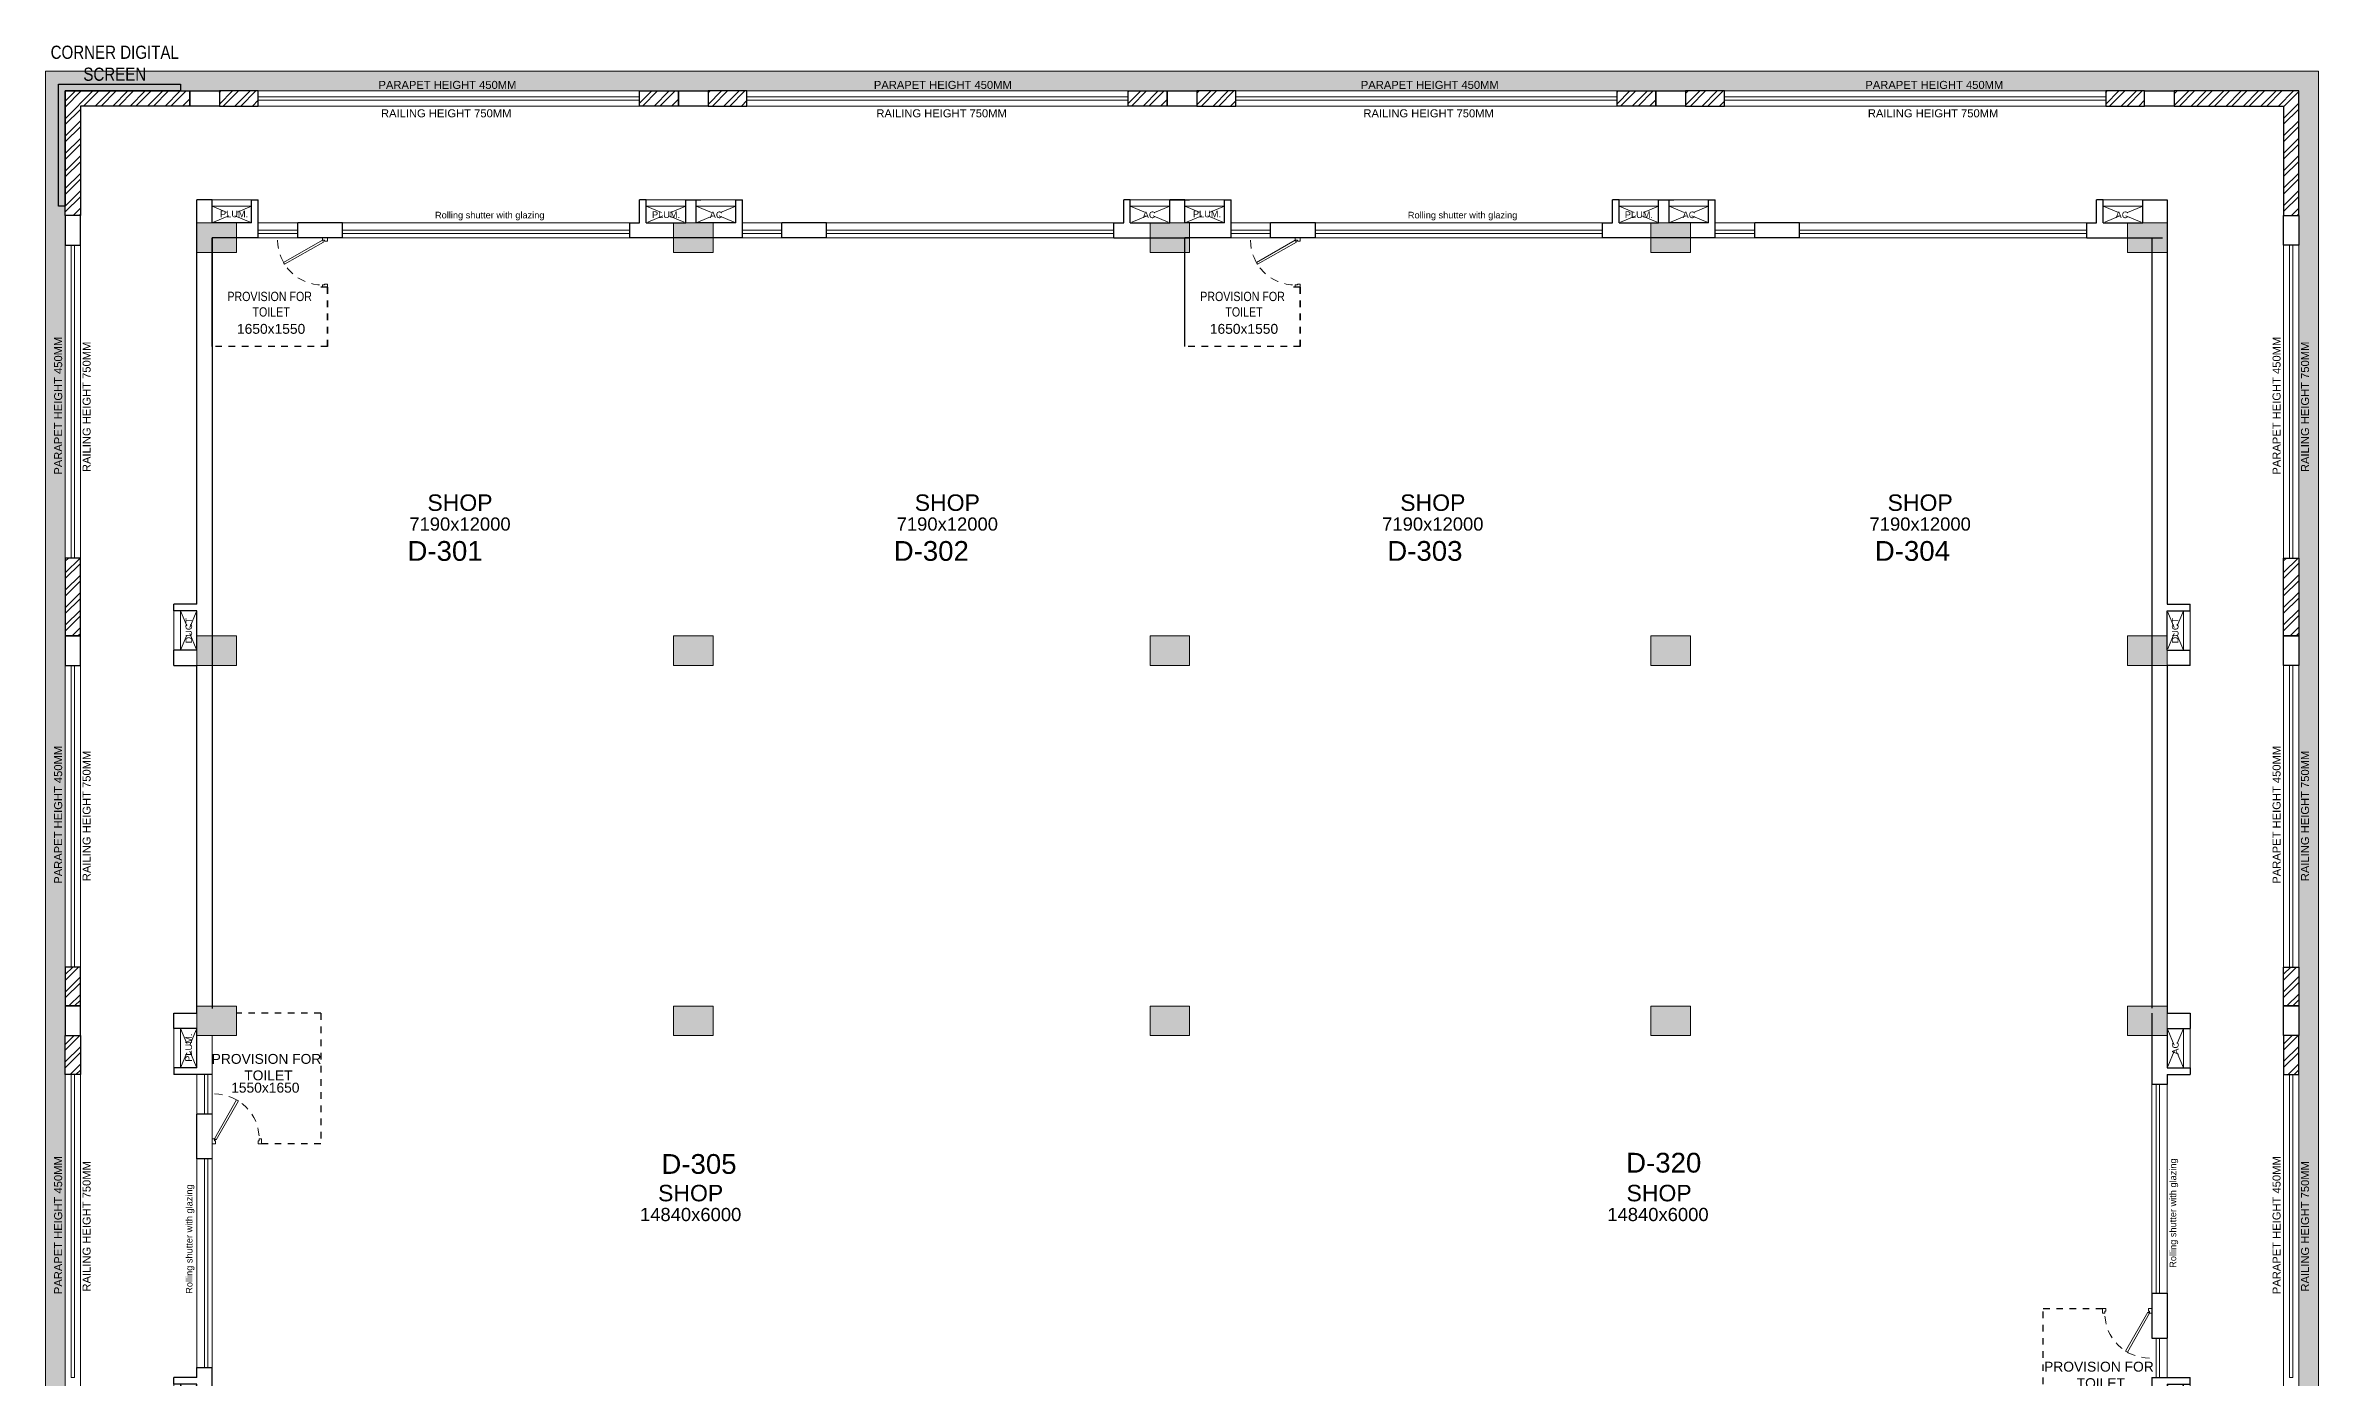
# Model space of a CAD drawing. Header units: metres. Extents: x 9819 to 10514, y 4405 to 4599.
# Drawn here: x 10377.96 to 10412.47, y 4477.4 to 4497.62 of the extents above; entities that cross this region are included whole.
import ezdxf
from ezdxf.enums import TextEntityAlignment as Align

# ---------------------------------------------------------------- set-up
doc = ezdxf.new("R2010")
doc.units = ezdxf.units.M
doc.header["$MEASUREMENT"] = 0
doc.linetypes.add('DASHED2', pattern=[0.375, 0.25, -0.125])
doc.linetypes.add('HIDDEN', pattern=[0.375, 0.25, -0.125])
doc.layers.add('A_COL. NO', color=4, linetype='Continuous')
doc.layers.add('A_SIGNAGE', color=171, linetype='Continuous')
for name, color, linetype, lineweight in [('A_COMMENTS', 3, 'Continuous', 0), ('A_CONC', 1, 'Continuous', 30), ('A_DOOR-WIN', 23, 'Continuous', 9), ('A_DOTTED', 8, 'HIDDEN', 0), ('A_EXCAVATION', 15, 'Continuous', 20), ('A_GLAZE', 140, 'Continuous', 5), ('A_LEDGE', 252, 'Continuous', 15), ('A_SHOP NO.', 113, 'Continuous', 5), ('A_SILL 0.09', 9, 'Continuous', 9), ('A_SILL 0.25', 25, 'Continuous', 15), ('A_TEXT', 7, 'Continuous', 5), ('A_WALL', 7, 'Continuous', 30), ('A_Wall Hatch', 8, 'Continuous', 5), ('COLUMN-FINAL', 210, 'Continuous', 20), ('Doorline', 251, 'DASHED2', 13)]:
    doc.layers.add(name, color=color, linetype=linetype, lineweight=lineweight)
doc.layers.get('A_COL. NO').off()
doc.styles.add('A', font='ARIALN.TTF')
doc.styles.get("Standard").update_dxf_attribs({"font": 'arial.ttf'})
pattern_1 = [(225, (9876.38707, 4328.92705), (0.1325825215, -0.1325825215), []), (225, (9876.29869, 4328.92705), (0.1325825215, -0.1325825215), [])]

# ---------------------------------------------------------------- blocks, each defined once
blk = doc.blocks.new('D 750')
at = {"layer": 'A_DOOR-WIN'}
for points in [[(-0.372, 0.665), (-0.035, 0.075), (-0.063, 0.059), (-0.4, 0.649)], [(-0.75, 0.075), (-0.75, 0), (-0.7, 0), (-0.7, 0.043), (-0.715, 0.043), (-0.715, 0.075)], [(0, 0.075), (0, 0), (-0.05, 0), (-0.05, 0.043), (-0.035, 0.043), (-0.035, 0.075)]]:
    blk.add_lwpolyline(points, close=True, dxfattribs=at)
at = {"layer": 'Doorline', "ltscale": 0.5}
blk.add_arc((-0.035, 0.075), 0.68, 90, 180, dxfattribs=at)
blk = doc.blocks.new('Typical shops 3rd')
at = {"layer": 'A_DOOR-WIN'}
for p, q in [((30.095, -1.08), (30.095, -4.25)), ((30.145, -1.08), (30.145, -4.25)), ((0.465, -5.38), (0.465, -2.21)), ((0.515, -5.38), (0.515, -2.21))]:
    blk.add_line(p, q, dxfattribs=at)
at = {"layer": 'A_DOTTED'}
for p, q in [((0.1, -0.83), (0.35, -0.23)), ((0.1, -0.23), (0.35, -0.83)), ((30.51, -0.23), (30.26, -0.83)), ((30.51, -0.83), (30.26, -0.23)), ((0.1, -6.23), (0.35, -5.63)), ((0.1, -5.63), (0.35, -6.23)), ((30.51, -5.63), (30.26, -6.23)), ((30.51, -6.23), (30.26, -5.63))]:
    blk.add_line(p, q, dxfattribs=at)
at = {"layer": 'A_GLAZE'}
for p, q in [((0.465, -1.53), (0.465, -0.93)), ((0.515, -1.53), (0.515, -0.93)), ((30.095, -4.93), (30.095, -5.53)), ((30.145, -4.93), (30.145, -5.53))]:
    blk.add_line(p, q, dxfattribs=at)
at = {"layer": 'A_LEDGE'}
for p, q in [((0, -0.83), (0, -0.23)), ((0.1, -0.83), (0.1, -0.23)), ((30.51, -0.83), (30.51, -0.23)), ((30.61, -0.83), (30.61, -0.23)), ((0, -5.63), (0, -6.23)), ((0.1, -5.63), (0.1, -6.23)), ((30.51, -5.63), (30.51, -6.23)), ((30.61, -5.63), (30.61, -6.23))]:
    blk.add_line(p, q, dxfattribs=at)
at = {"layer": 'A_SILL 0.09'}
for p, q in [((0.58, -0.34), (0.58, -5.38)), ((0.35, -1.53), (0.35, -0.93)), ((30.03, -4.25), (30.03, -1.08)), ((30.26, -1.08), (30.26, -4.25)), ((0.35, -5.38), (0.35, -2.21)), ((30.26, -4.93), (30.26, -5.53))]:
    blk.add_line(p, q, dxfattribs=at)
at = {"layer": 'A_WALL'}
for p, q in [((0, -0.23), (0, 0)), ((30.03, 0), (30.03, -1.08)), ((30.61, 0), (30.61, -0.23)), ((0.35, -0.23), (0, -0.23)), ((0.35, -0.83), (0.35, -0.23)), ((30.26, -0.23), (30.61, -0.23)), ((30.26, -0.23), (30.26, -0.83)), ((0.35, -0.83), (0, -0.83)), ((0, -0.83), (0, -0.93)), ((0.58, -0.93), (0, -0.93)), ((30.26, -0.83), (30.61, -0.83)), ((30.26, -0.93), (30.61, -0.93)), ((30.26, -0.93), (30.26, -1.08)), ((30.61, -0.83), (30.61, -0.93)), ((30.26, -1.08), (30.03, -1.08)), ((0.35, -2.21), (0.35, -1.53)), ((0.58, -1.53), (0.35, -1.53)), ((0.58, -2.21), (0.35, -2.21)), ((30.03, -4.25), (30.03, -4.93)), ((30.03, -4.25), (30.26, -4.25)), ((30.26, -4.25), (30.26, -4.93)), ((30.03, -4.93), (30.26, -4.93)), ((0.35, -5.38), (0.58, -5.38)), ((0.35, -5.53), (0.35, -5.38)), ((0.58, -6.46), (0.58, -5.38)), ((0.35, -5.53), (0, -5.53)), ((0, -5.63), (0, -5.53)), ((0.35, -5.63), (0, -5.63)), ((0.35, -6.23), (0.35, -5.63)), ((30.03, -5.53), (30.61, -5.53)), ((30.03, -5.53), (30.03, -6.13)), ((30.26, -5.63), (30.26, -6.23)), ((30.26, -5.63), (30.61, -5.63)), ((30.61, -5.63), (30.61, -5.53)), ((0.35, -6.23), (0, -6.23)), ((30.26, -6.23), (30.61, -6.23))]:
    blk.add_line(p, q, dxfattribs=at)
at = {"layer": 'A_WALL', "color": 252, "linetype": 'DASHED2', "ltscale": 0.3, "true_color": 0x939598}
for p, q in [((2.23, 0), (0.95, 0)), ((28.38, -6.23), (30.03, -6.23))]:
    blk.add_line(p, q, dxfattribs=at)
for points in [[(2.23, 0), (2.23, -1.98), (1.33, -1.98)], [(28.38, -6.23), (28.38, -4.48), (29.28, -4.48)]]:
    blk.add_lwpolyline(points, dxfattribs=at)
at = {"layer": 'A_DOOR-WIN', "xscale": -1}
blk.add_blockref('D 750', (0.58, -1.98), dxfattribs=at)
at = {"layer": 'A_DOOR-WIN', "xscale": -1, "rotation": 180}
blk.add_blockref('D 750', (30.03, -4.48), dxfattribs=at)
at = {"layer": 'A_TEXT'}
for s, p in [('PLUM.', (0.274, -0.523)), ('AC', (30.436, -0.531)), ('Rolling shutter with glazing', (30.399, -3.034)), ('Rolling shutter with glazing', (0.282, -3.428)), ('AC', (0.274, -5.923)), ('PLUM.', (30.434, -5.936))]:
    blk.add_text(s, height=0.1, rotation=90, dxfattribs=at).set_placement(p, align=Align.CENTER)
for s, height, p in [('1550x1650', 0.15, (1.388, -1.205)), ('SHOP', 0.25, (7.845, -2.855)), ('SHOP', 0.25, (22.548, -2.855)), ('14840x6000', 0.2, (7.845, -3.155)), ('14840x6000', 0.2, (22.531, -3.155)), ('1550x1650', 0.15, (29.207, -5.877))]:
    blk.add_text(s, height=height, dxfattribs=at).set_placement(p, align=Align.CENTER)
at = {"layer": 'A_TEXT', "char_height": 0.15, "width": 1.97366, "attachment_point": 1}
for insert in [(0.419, -0.618), (28.239, -5.29)]:
    blk.add_mtext('\\pxqc;PROVISION FOR\\P TOILET ', dxfattribs=dict(at, insert=insert))
blk = doc.blocks.new('A$C53d28cad')
at = {"lineweight": 30, "true_color": 0x636466}
h = blk.add_hatch(dxfattribs=at)
h.set_pattern_fill('ANSI32', color=251, scale=0.5, angle=180)
h.set_pattern_definition(pattern_1)
h.paths.add_polyline_path([(-32.02, 0), (-32.02, -0.23), (-33.68, -0.23), (-33.68, -1.89), (-33.91, -1.89), (-33.91, 0)])
h = blk.add_hatch(dxfattribs=at)
h.set_pattern_fill('ANSI32', color=251, scale=0.5, angle=180)
h.set_pattern_definition(pattern_1)
h.paths.add_polyline_path([(-30.98, 0), (-31.57, 0), (-31.57, -0.23), (-30.98, -0.23)])
h = blk.add_hatch(dxfattribs=at)
h.set_pattern_fill('ANSI32', color=251, scale=0.5, angle=180)
h.set_pattern_definition(pattern_1)
h.paths.add_polyline_path([(-25.19, 0), (-24.6, 0), (-24.6, -0.23), (-25.19, -0.23)])
h = blk.add_hatch(dxfattribs=at)
h.set_pattern_fill('ANSI32', color=251, scale=0.5, angle=180)
h.set_pattern_definition(pattern_1)
h.paths.add_polyline_path([(-23.56, 0), (-24.15, 0), (-24.15, -0.23), (-23.56, -0.23)])
h = blk.add_hatch(dxfattribs=at)
h.set_pattern_fill('ANSI32', color=251, scale=0.5, angle=180)
h.set_pattern_definition(pattern_1)
h.paths.add_polyline_path([(-10.35, 0), (-9.76, 0), (-9.76, -0.23), (-10.35, -0.23)])
h = blk.add_hatch(dxfattribs=at)
h.set_pattern_fill('ANSI32', color=251, scale=0.5, angle=180)
h.set_pattern_definition(pattern_1)
h.paths.add_polyline_path([(-8.72, 0), (-9.31, 0), (-9.31, -0.23), (-8.72, -0.23)])
h = blk.add_hatch(dxfattribs=at)
h.set_pattern_fill('ANSI32', color=251, scale=0.5, angle=180)
h.set_pattern_definition(pattern_1)
h.paths.add_polyline_path([(-2.34, 0), (-2.93, 0), (-2.93, -0.23), (-2.34, -0.23)])
h = blk.add_hatch(dxfattribs=at)
h.set_pattern_fill('ANSI32', color=251, scale=0.5, angle=180)
h.set_pattern_definition(pattern_1)
h.paths.add_polyline_path([(-1.89, 0), (-1.89, -0.23), (-0.23, -0.23), (-0.23, -1.89), (0, -1.89), (0, 0)])
h = blk.add_hatch(dxfattribs=at)
h.set_pattern_fill('ANSI32', color=251, scale=0.5, angle=180)
h.set_pattern_definition([(225, (-10257.98526, -4400.2226), (0.1325825215, -0.1325825215), []), (225, (-10258.07365, -4400.2226), (0.1325825215, -0.1325825215), [])])
h.paths.add_polyline_path([(-33.68, -69.15), (-33.91, -69.15), (-33.91, -69.74), (-33.68, -69.74), (-33.68, -69.15)])
h.paths.add_polyline_path([(-33.185, -70.175), (-33.185, -69.753), (-33.508, -69.753), (-33.508, -70.175)], flags=9)
h.paths.add_polyline_path([(-33.185, -67.128), (-33.185, -66.59), (-33.508, -66.59), (-33.508, -67.128)], flags=9)
h.paths.add_polyline_path([(-33.185, -70.175), (-33.185, -69.753), (-33.508, -69.753), (-33.508, -70.175)], flags=9)
h.paths.add_polyline_path([(-6.586, -0.468), (-4.544, -0.468), (-4.544, -0.218), (-6.586, -0.218)], flags=9)
h.paths.add_polyline_path([(-14.245, -0.468), (-12.203, -0.468), (-12.203, -0.218), (-14.245, -0.218)], flags=9)
h.paths.add_polyline_path([(-21.638, -0.468), (-19.597, -0.468), (-19.597, -0.218), (-21.638, -0.218)], flags=9)
h.paths.add_polyline_path([(-29.159, -0.468), (-27.118, -0.468), (-27.118, -0.218), (-29.159, -0.218)], flags=9)
h.paths.add_polyline_path([(-33.456, -5.829), (-33.456, -3.788), (-33.706, -3.788), (-33.706, -5.829)], flags=9)
h.paths.add_polyline_path([(-33.456, -12.039), (-33.456, -9.998), (-33.706, -9.998), (-33.706, -12.039)], flags=9)
h.paths.add_polyline_path([(-33.456, -18.269), (-33.456, -16.228), (-33.706, -16.228), (-33.706, -18.269)], flags=9)
h.paths.add_polyline_path([(-33.456, -24.499), (-33.456, -22.458), (-33.706, -22.458), (-33.706, -24.499)], flags=9)
h.paths.add_polyline_path([(-33.456, -30.729), (-33.456, -28.688), (-33.706, -28.688), (-33.706, -30.729)], flags=9)
h.paths.add_polyline_path([(-33.456, -36.739), (-33.456, -34.698), (-33.706, -34.698), (-33.706, -36.739)], flags=9)
h.paths.add_polyline_path([(-33.456, -42.969), (-33.456, -40.928), (-33.706, -40.928), (-33.706, -42.969)], flags=9)
h.paths.add_polyline_path([(-33.456, -67.889), (-33.456, -65.848), (-33.706, -65.848), (-33.706, -67.889)], flags=9)
h.paths.add_polyline_path([(-33.456, -61.659), (-33.456, -59.618), (-33.706, -59.618), (-33.706, -61.659)], flags=9)
h.paths.add_polyline_path([(-33.456, -55.429), (-33.456, -53.388), (-33.706, -53.388), (-33.706, -55.429)], flags=9)
h.paths.add_polyline_path([(-33.456, -49.199), (-33.456, -47.158), (-33.706, -47.158), (-33.706, -49.199)], flags=9)
h.paths.add_polyline_path([(-0.208, -5.867), (-0.208, -3.712), (-0.458, -3.712), (-0.458, -5.867)], flags=9)
h.paths.add_polyline_path([(-0.208, -12.077), (-0.208, -9.922), (-0.458, -9.922), (-0.458, -12.077)], flags=9)
h.paths.add_polyline_path([(-0.208, -18.307), (-0.208, -16.152), (-0.458, -16.152), (-0.458, -18.307)], flags=9)
h.paths.add_polyline_path([(-0.208, -24.537), (-0.208, -22.382), (-0.458, -22.382), (-0.458, -24.537)], flags=9)
h.paths.add_polyline_path([(-0.208, -30.767), (-0.208, -28.612), (-0.458, -28.612), (-0.458, -30.767)], flags=9)
h.paths.add_polyline_path([(-0.208, -36.777), (-0.208, -34.622), (-0.458, -34.622), (-0.458, -36.777)], flags=9)
h.paths.add_polyline_path([(-0.208, -43.007), (-0.208, -40.852), (-0.458, -40.852), (-0.458, -43.007)], flags=9)
h.paths.add_polyline_path([(-0.208, -67.927), (-0.208, -65.772), (-0.458, -65.772), (-0.458, -67.927)], flags=9)
h.paths.add_polyline_path([(-0.208, -61.697), (-0.208, -59.542), (-0.458, -59.542), (-0.458, -61.697)], flags=9)
h.paths.add_polyline_path([(-0.208, -55.467), (-0.208, -53.312), (-0.458, -53.312), (-0.458, -55.467)], flags=9)
h.paths.add_polyline_path([(-0.208, -49.237), (-0.208, -47.082), (-0.458, -47.082), (-0.458, -49.237)], flags=9)
h = blk.add_hatch(dxfattribs=at)
h.set_pattern_fill('ANSI32', color=251, scale=0.5, angle=180)
h.set_pattern_definition(pattern_1)
h.paths.add_polyline_path([(-17.77, 0), (-17.18, 0), (-17.18, -0.23), (-17.77, -0.23)])
h = blk.add_hatch(dxfattribs=at)
h.set_pattern_fill('ANSI32', color=251, scale=0.5, angle=180)
h.set_pattern_definition(pattern_1)
h.paths.add_polyline_path([(-16.14, 0), (-16.73, 0), (-16.73, -0.23), (-16.14, -0.23)])
h = blk.add_hatch(dxfattribs=at)
h.set_pattern_fill('ANSI32', color=251, scale=0.5, angle=180)
h.set_pattern_definition(pattern_1)
h.paths.add_polyline_path([(-33.91, -7.09), (-33.91, -8.27), (-33.68, -8.27), (-33.68, -7.09)])
h = blk.add_hatch(dxfattribs=at)
h.set_pattern_fill('ANSI32', color=251, scale=0.5, angle=180)
h.set_pattern_definition(pattern_1)
h.paths.add_polyline_path([(0, -7.09), (0, -8.27), (-0.23, -8.27), (-0.23, -7.09)])
h = blk.add_hatch(dxfattribs=at)
h.set_pattern_fill('ANSI32', color=251, scale=0.5, angle=180)
h.set_pattern_definition(pattern_1)
h.paths.add_polyline_path([(-33.91, -13.3), (-33.91, -13.89), (-33.68, -13.89), (-33.68, -13.3)])
h = blk.add_hatch(dxfattribs=at)
h.set_pattern_fill('ANSI32', color=251, scale=0.5, angle=180)
h.set_pattern_definition(pattern_1)
h.paths.add_polyline_path([(0, -13.3), (0, -13.89), (-0.23, -13.89), (-0.23, -13.3)])
h = blk.add_hatch(dxfattribs=at)
h.set_pattern_fill('ANSI32', color=251, scale=0.5, angle=180)
h.set_pattern_definition(pattern_1)
h.paths.add_polyline_path([(-33.91, -14.93), (-33.91, -14.34), (-33.68, -14.34), (-33.68, -14.93)])
h = blk.add_hatch(dxfattribs=at)
h.set_pattern_fill('ANSI32', color=251, scale=0.5, angle=180)
h.set_pattern_definition(pattern_1)
h.paths.add_polyline_path([(0, -14.93), (0, -14.34), (-0.23, -14.34), (-0.23, -14.93)])
at = {"layer": 'A_CONC'}
for points in [[(-32.02, -0.23), (-32.02, 0), (-31.57, 0), (-31.57, -0.23)], [(-24.6, -0.23), (-24.6, 0), (-24.15, 0), (-24.15, -0.23)], [(-17.18, -0.23), (-17.18, 0), (-16.73, 0), (-16.73, -0.23)], [(-9.76, -0.23), (-9.76, 0), (-9.31, 0), (-9.31, -0.23)], [(-2.34, -0.23), (-2.34, 0), (-1.89, 0), (-1.89, -0.23)], [(-33.91, -2.34), (-33.68, -2.34), (-33.68, -1.89), (-33.91, -1.89)], [(0, -2.34), (-0.23, -2.34), (-0.23, -1.89), (0, -1.89)], [(-33.91, -8.72), (-33.68, -8.72), (-33.68, -8.27), (-33.91, -8.27)], [(0, -8.72), (-0.23, -8.72), (-0.23, -8.27), (0, -8.27)], [(-33.91, -14.34), (-33.68, -14.34), (-33.68, -13.89), (-33.91, -13.89)], [(0, -14.34), (-0.23, -14.34), (-0.23, -13.89), (0, -13.89)]]:
    blk.add_lwpolyline(points, close=True, dxfattribs=at)
at = {"layer": 'A_WALL'}
for points in [[(-32.02, 0), (-32.02, -0.23), (-33.68, -0.23), (-33.68, -1.89), (-33.91, -1.89), (-33.91, 0)], [(-30.98, 0), (-31.57, 0), (-31.57, -0.23), (-30.98, -0.23)], [(-25.19, 0), (-24.6, 0), (-24.6, -0.23), (-25.19, -0.23)], [(-23.56, 0), (-24.15, 0), (-24.15, -0.23), (-23.56, -0.23)], [(-10.35, 0), (-9.76, 0), (-9.76, -0.23), (-10.35, -0.23)], [(-8.72, 0), (-9.31, 0), (-9.31, -0.23), (-8.72, -0.23)], [(-2.34, 0), (-2.93, 0), (-2.93, -0.23), (-2.34, -0.23)], [(-1.89, 0), (-1.89, -0.23), (-0.23, -0.23), (-0.23, -1.89), (0, -1.89), (0, 0)], [(-17.77, 0), (-17.18, 0), (-17.18, -0.23), (-17.77, -0.23)], [(-16.14, 0), (-16.73, 0), (-16.73, -0.23), (-16.14, -0.23)], [(-33.91, -7.09), (-33.91, -8.27), (-33.68, -8.27), (-33.68, -7.09)], [(0, -7.09), (0, -8.27), (-0.23, -8.27), (-0.23, -7.09)], [(-33.91, -13.3), (-33.91, -13.89), (-33.68, -13.89), (-33.68, -13.3)], [(0, -13.3), (0, -13.89), (-0.23, -13.89), (-0.23, -13.3)], [(-33.91, -14.93), (-33.91, -14.34), (-33.68, -14.34), (-33.68, -14.93)], [(0, -14.93), (0, -14.34), (-0.23, -14.34), (-0.23, -14.93)]]:
    blk.add_lwpolyline(points, close=True, dxfattribs=at)
blk = doc.blocks.new('A$Ca4911a7c')
at = {"transparency": 33554493}
h = blk.add_hatch(color=256, dxfattribs=at)
h.dxf.hatch_style = 1
h.paths.add_polyline_path([(0, 0), (-34.51, 0), (-34.51, -72.68), (0, -72.68)])
h.paths.add_polyline_path([(-0.3, -0.3), (-34.21, -0.3), (-34.21, -72.38), (-0.3, -72.38)], flags=16)
blk.add_lwpolyline([(0, 0), (-34.51, 0), (-34.51, -72.68), (0, -72.68)], close=True)
at = {"layer": 'A_GLAZE'}
for points in [[(-25.49, -0.44), (-25.49, -0.39), (-31.28, -0.39), (-31.28, -0.44)], [(-18.07, -0.44), (-18.07, -0.39), (-23.86, -0.39), (-23.86, -0.44)], [(-10.65, -0.44), (-10.65, -0.39), (-16.44, -0.39), (-16.44, -0.44)], [(-3.23, -0.44), (-3.23, -0.39), (-9.02, -0.39), (-9.02, -0.44)], [(-34.07, -2.64), (-34.12, -2.64), (-34.12, -7.39), (-34.07, -7.39)], [(-0.39, -2.64), (-0.44, -2.64), (-0.44, -7.39), (-0.39, -7.39)], [(-34.07, -9.02), (-34.12, -9.02), (-34.12, -13.6), (-34.07, -13.6)], [(-0.39, -15.23), (-0.44, -15.23), (-0.44, -19.83), (-0.39, -19.83)]]:
    blk.add_lwpolyline(points, close=True, dxfattribs=at)
at = {"layer": 'A_GLAZE', "elevation": 0}
for points in [[(-0.39, -9.02), (-0.44, -9.02), (-0.44, -13.6), (-0.39, -13.6)], [(-34.07, -15.23), (-34.12, -15.23), (-34.12, -19.83), (-34.07, -19.83)]]:
    blk.add_lwpolyline(points, close=True, dxfattribs=at)
at = {"layer": 'A_TEXT', "color": 32, "true_color": 0xcd6928}
blk.add_lwpolyline([(-0.3, -0.3), (-34.21, -0.3), (-34.21, -72.38), (-0.3, -72.38)], close=True, dxfattribs=at)
blk.add_lwpolyline([(-2.64, -72.15), (-0.53, -72.15), (-0.53, -0.53), (-33.98, -0.53), (-33.98, -72.15), (-31.87, -72.15)], dxfattribs=at)
at = {"linetype": 'DASHED2'}
blk.add_blockref('A$C53d28cad', (-0.3, -0.3), dxfattribs=at)
at = {"layer": 'A_TEXT', "color": 32, "true_color": 0xcd6928, "char_height": 0.1215, "attachment_point": 1}
for insert in [(-29.454, -0.147, 0), (-21.933, -0.147, 0), (-14.54, -0.147, 0), (-6.88, -0.147, 0)]:
    blk.add_mtext_dynamic_manual_height_columns('PARAPET HEIGHT 450MM', width=3.42392, gutter_width=0.931, heights=[0], dxfattribs=dict(at, insert=insert))
at = {"layer": 'A_TEXT', "color": 4, "char_height": 0.1215, "attachment_point": 1}
for insert in [(-29.416, -0.578, 0), (-21.895, -0.578, 0), (-14.501, -0.578, 0), (-6.842, -0.578, 0)]:
    blk.add_mtext_dynamic_manual_height_columns('RAILING HEIGHT 750MM', width=3.42392, gutter_width=0.931, heights=[0], dxfattribs=dict(at, insert=insert))
at = {"layer": 'A_TEXT', "color": 32, "true_color": 0xcd6928, "char_height": 0.1215, "attachment_point": 1, "rotation": 90}
for insert in [(-34.378, -6.124, 0), (-0.698, -6.124), (-34.378, -12.334, 0), (-0.698, -12.334), (-34.378, -18.564), (-0.698, -18.564)]:
    blk.add_mtext_dynamic_manual_height_columns('PARAPET HEIGHT 450MM', width=3.42392, gutter_width=0.931, heights=[0], dxfattribs=dict(at, insert=insert))
at = {"layer": 'A_TEXT', "color": 4, "char_height": 0.1215, "attachment_point": 1, "rotation": 90}
for insert in [(-33.946, -6.085, 0), (-0.266, -6.085), (-33.946, -12.295, 0), (-0.266, -12.295), (-33.946, -18.525), (-0.266, -18.525)]:
    blk.add_mtext_dynamic_manual_height_columns('RAILING HEIGHT 750MM', width=3.42392, gutter_width=0.931, heights=[0], dxfattribs=dict(at, insert=insert))
blk = doc.blocks.new('Wing D Columns')
at = {"layer": 'COLUMN-FINAL'}
for color, points in [(1, [(0, 0), (0, -0.45), (0.6, -0.45), (0.6, 0)]), (3, [(14.47, 0), (14.47, -0.45), (15.07, -0.45), (15.07, 0)]), (3, [(22.075, 0), (22.075, -0.45), (22.675, -0.45), (22.675, 0)]), (3, [(7.235, 0), (7.235, -0.45), (7.835, -0.45), (7.835, 0)]), (1, [(29.31, 0), (29.31, -0.45), (29.91, -0.45), (29.91, 0)]), (1, [(0, -6.27), (0, -6.72), (0.6, -6.72), (0.6, -6.27)]), (3, [(7.235, -6.27), (7.235, -6.72), (7.835, -6.72), (7.835, -6.27)]), (3, [(14.47, -6.27), (14.47, -6.72), (15.07, -6.72), (15.07, -6.27)]), (3, [(22.075, -6.27), (22.075, -6.72), (22.675, -6.72), (22.675, -6.27)]), (1, [(29.31, -6.27), (29.31, -6.72), (29.91, -6.72), (29.91, -6.27)]), (1, [(0, -11.89), (0, -12.34), (0.6, -12.34), (0.6, -11.89)]), (3, [(7.235, -11.89), (7.235, -12.34), (7.835, -12.34), (7.835, -11.89)]), (3, [(14.47, -11.89), (14.47, -12.34), (15.07, -12.34), (15.07, -11.89)]), (3, [(22.075, -11.89), (22.075, -12.34), (22.675, -12.34), (22.675, -11.89)]), (1, [(29.31, -11.89), (29.31, -12.34), (29.91, -12.34), (29.91, -11.89)])]:
    blk.add_hatch(color=color, dxfattribs=at).paths.add_polyline_path(points)
at = {"layer": 'COLUMN-FINAL', "color": 1}
for points in [[(0, 0), (0, -0.45), (0.6, -0.45), (0.6, 0)], [(29.31, 0), (29.31, -0.45), (29.91, -0.45), (29.91, 0)], [(0, -6.27), (0, -6.72), (0.6, -6.72), (0.6, -6.27)], [(29.31, -6.27), (29.31, -6.72), (29.91, -6.72), (29.91, -6.27)], [(0, -11.89), (0, -12.34), (0.6, -12.34), (0.6, -11.89)], [(29.31, -11.89), (29.31, -12.34), (29.91, -12.34), (29.91, -11.89)]]:
    blk.add_lwpolyline(points, close=True, dxfattribs=at)
at = {"layer": 'COLUMN-FINAL', "color": 3}
for points in [[(14.47, 0), (14.47, -0.45), (15.07, -0.45), (15.07, 0)], [(22.075, 0), (22.075, -0.45), (22.675, -0.45), (22.675, 0)], [(7.235, 0), (7.235, -0.45), (7.835, -0.45), (7.835, 0)], [(7.235, -6.27), (7.235, -6.72), (7.835, -6.72), (7.835, -6.27)], [(14.47, -6.27), (14.47, -6.72), (15.07, -6.72), (15.07, -6.27)], [(22.075, -6.27), (22.075, -6.72), (22.675, -6.72), (22.675, -6.27)], [(7.235, -11.89), (7.235, -12.34), (7.835, -12.34), (7.835, -11.89)], [(14.47, -11.89), (14.47, -12.34), (15.07, -12.34), (15.07, -11.89)], [(22.075, -11.89), (22.075, -12.34), (22.675, -12.34), (22.675, -11.89)]]:
    blk.add_lwpolyline(points, close=True, dxfattribs=at)
blk = doc.blocks.new('WING-D REVISED COLU.')
at = {"layer": 'A_EXCAVATION'}
blk.add_blockref('Wing D Columns', (5532.543, -8729.918), dxfattribs=at)
blk = doc.blocks.new('A$C7465e08f')
at = {"layer": 'A_DOOR-WIN'}
for p, q in [((2.21, -0.465), (6.57, -0.465)), ((2.21, -0.515), (6.57, -0.515)), ((9.56, -0.465), (13.92, -0.465)), ((9.56, -0.515), (13.92, -0.515))]:
    blk.add_line(p, q, dxfattribs=at)
at = {"layer": 'A_DOTTED'}
for p, q in [((0.83, -0.1), (0.23, -0.35)), ((0.23, -0.1), (0.83, -0.35)), ((7.42, -0.1), (6.82, -0.35)), ((6.82, -0.1), (7.42, -0.35)), ((8.18, -0.1), (7.58, -0.35)), ((7.58, -0.1), (8.18, -0.35)), ((14.77, -0.1), (14.17, -0.35)), ((14.17, -0.1), (14.77, -0.35))]:
    blk.add_line(p, q, dxfattribs=at)
at = {"layer": 'A_GLAZE'}
for p, q in [((1.53, -0.465), (0.93, -0.465)), ((1.53, -0.515), (0.93, -0.515)), ((8.88, -0.465), (8.28, -0.465)), ((8.88, -0.515), (8.28, -0.515))]:
    blk.add_line(p, q, dxfattribs=at)
at = {"layer": 'A_LEDGE'}
for p, q in [((0.83, 0), (0.23, 0)), ((6.82, 0), (7.42, 0)), ((14.17, 0), (14.77, 0)), ((0.83, -0.1), (0.23, -0.1)), ((6.82, -0.1), (7.42, -0.1)), ((8.18, 0), (7.58, 0)), ((8.18, -0.1), (7.58, -0.1)), ((14.17, -0.1), (14.77, -0.1))]:
    blk.add_line(p, q, dxfattribs=at)
at = {"layer": 'A_SILL 0.09'}
for p, q in [((1.53, -0.35), (0.93, -0.35)), ((1.53, -0.58), (0.93, -0.58)), ((2.21, -0.35), (6.57, -0.35)), ((6.57, -0.58), (2.21, -0.58)), ((8.88, -0.35), (8.28, -0.35)), ((8.88, -0.58), (8.28, -0.58)), ((9.56, -0.35), (13.92, -0.35)), ((13.92, -0.58), (9.56, -0.58))]:
    blk.add_line(p, q, dxfattribs=at)
at = {"layer": 'A_WALL'}
for p, q in [((0.23, 0), (0, 0)), ((0.23, -0.35), (0.23, 0)), ((0.83, -0.35), (0.83, 0)), ((0.83, 0), (0.93, 0)), ((0.93, -0.58), (0.93, 0)), ((6.72, -0.35), (6.72, 0)), ((6.82, 0), (6.72, 0)), ((6.82, -0.35), (6.82, 0)), ((7.42, -0.35), (7.42, 0)), ((7.42, 0), (7.65, 0)), ((14.07, -0.35), (14.07, 0)), ((14.17, 0), (14.07, 0)), ((14.17, -0.35), (14.17, 0)), ((14.77, -0.35), (14.77, 0)), ((14.77, 0), (15.07, 0)), ((7.58, -0.35), (7.58, 0)), ((8.18, -0.35), (8.18, 0)), ((8.18, 0), (8.28, 0)), ((8.28, -0.58), (8.28, 0)), ((0.83, -0.35), (0.23, -0.35)), ((0.93, -0.58), (0.23, -0.58)), ((2.21, -0.35), (1.53, -0.35)), ((1.53, -0.58), (1.53, -0.35)), ((2.21, -0.58), (1.53, -0.58)), ((2.21, -0.58), (2.21, -0.35)), ((6.57, -0.35), (6.72, -0.35)), ((6.57, -0.58), (6.57, -0.35)), ((8.28, -0.58), (6.57, -0.58)), ((6.82, -0.35), (7.42, -0.35)), ((8.18, -0.35), (7.58, -0.35)), ((9.56, -0.35), (8.88, -0.35)), ((8.88, -0.58), (8.88, -0.35)), ((9.56, -0.58), (8.88, -0.58)), ((9.56, -0.58), (9.56, -0.35)), ((13.92, -0.35), (14.07, -0.35)), ((13.92, -0.58), (13.92, -0.35)), ((13.92, -0.58), (15.07, -0.58)), ((14.17, -0.35), (14.77, -0.35)), ((1.98, -1.33), (1.88, -1.33))]:
    blk.add_line(p, q, dxfattribs=at)
at = {"layer": 'A_WALL', "color": 252, "linetype": 'DASHED2', "ltscale": 0.3, "true_color": 0x939598}
for p, q in [((0.23, -2.13), (0.23, -0.58)), ((1.98, -2.23), (1.98, -1.33)), ((1.98, -2.23), (0.23, -2.23))]:
    blk.add_line(p, q, dxfattribs=at)
blk.add_lwpolyline([(1.98, -1.33), (1.98, -2.23), (0.23, -2.23), (0.23, -0.58)], dxfattribs=at)
at = {"layer": 'A_DOOR-WIN', "rotation": 90}
blk.add_blockref('D 750', (1.98, -0.58), dxfattribs=at)
at = {"insert": (0.117, -1.398), "char_height": 0.1411, "width": 1.97366, "attachment_point": 1, "style": 'A'}
blk.add_mtext('\\pxqc;PROVISION FOR\\P TOILET ', dxfattribs=at)
at = {"layer": 'A_TEXT'}
for s, height, p in [('PLUM.', 0.1, (0.564, -0.267)), ('Rolling shutter with glazing', 0.1, (4.445, -0.284)), ('PLUM.', 0.1, (7.122, -0.278)), ('AC', 0.1, (7.882, -0.28)), ('AC', 0.1, (14.456, -0.28)), ('1650x1550', 0.15, (1.126, -2.036)), ('SHOP', 0.25, (3.993, -4.724)), ('SHOP', 0.25, (11.392, -4.724)), ('7190x12000', 0.2, (3.993, -5.024)), ('7190x12000', 0.2, (11.392, -5.024))]:
    blk.add_text(s, height=height, dxfattribs=at).set_placement(p, align=Align.CENTER)

msp = doc.modelspace()

# ---------------------------------------------------------------- linework, layer by layer
at = {"layer": 'A_COMMENTS'}
for points in [[(10380.0074, 4488.4428), (10380.2574, 4488.4428), (10380.2574, 4489.0428), (10380.0074, 4489.0428)], [(10410.4174, 4488.4428), (10410.1674, 4488.4428), (10410.1674, 4489.0428), (10410.4174, 4489.0428)]]:
    msp.add_lwpolyline(points, close=True, dxfattribs=at)
at = {"layer": 'A_DOTTED'}
for p, q in [((10380.0074, 4489.0428), (10380.2574, 4488.4428)), ((10380.0074, 4488.4428), (10380.2574, 4489.0428)), ((10410.4174, 4489.0428), (10410.1674, 4488.4428)), ((10410.4174, 4488.4428), (10410.1674, 4489.0428))]:
    msp.add_line(p, q, dxfattribs=at)
at = {"layer": 'A_LEDGE'}
for p, q in [((10379.9074, 4489.0428), (10379.9074, 4488.4428)), ((10380.0074, 4489.0428), (10380.0074, 4488.4428)), ((10410.4174, 4489.0428), (10410.4174, 4488.4428)), ((10410.5174, 4489.0428), (10410.5174, 4488.4428))]:
    msp.add_line(p, q, dxfattribs=at)
at = {"layer": 'A_SIGNAGE', "color": 1}
msp.add_lwpolyline([(10378.2574, 4496.9328), (10378.2574, 4495.1828), (10378.1574, 4495.1828), (10378.1574, 4497.0348), (10380.0074, 4497.0348), (10380.0074, 4496.9328)], close=True, dxfattribs=at)
at = {"layer": 'A_SILL 0.25'}
for points in [[(10380.2574, 4424.8528), (10378.2574, 4424.8528), (10378.2574, 4496.9328), (10412.1674, 4496.9328), (10412.1674, 4424.8528), (10410.1674, 4424.8528), (10410.1674, 4426.8528), (10410.5174, 4426.8528), (10410.5174, 4427.0828), (10410.5174, 4427.6828), (10410.5174, 4427.7828), (10409.9374, 4427.7828), (10409.9374, 4427.0828), (10409.9374, 4426.8528)], [(10380.2574, 4425.0828), (10378.4874, 4425.0828), (10378.4874, 4496.7028), (10411.9374, 4496.7028), (10411.9374, 4425.0828), (10410.1674, 4425.0828)]]:
    msp.add_lwpolyline(points, dxfattribs=at)
at = {"layer": 'A_WALL'}
for p, q in [((10380.2574, 4489.1428), (10380.2574, 4495.2828)), ((10380.2574, 4489.1428), (10379.9074, 4489.1428)), ((10379.9074, 4489.0428), (10379.9074, 4489.1428)), ((10410.1674, 4489.1428), (10410.5174, 4489.1428)), ((10410.5174, 4489.0428), (10410.5174, 4489.1428)), ((10379.9074, 4488.2128), (10379.9074, 4488.4428)), ((10380.2574, 4488.4428), (10379.9074, 4488.4428)), ((10410.1674, 4488.4428), (10410.5174, 4488.4428)), ((10410.5174, 4488.2128), (10410.5174, 4488.4428)), ((10379.9074, 4488.2128), (10380.2574, 4488.2128)), ((10380.2574, 4482.9328), (10380.2574, 4488.2128)), ((10410.1674, 4488.2128), (10410.1674, 4482.9328)), ((10410.5174, 4488.2128), (10410.1674, 4488.2128)), ((10379.9074, 4482.9328), (10380.2574, 4482.9328)), ((10410.1674, 4482.9328), (10410.5174, 4482.9328))]:
    msp.add_line(p, q, dxfattribs=at)
for points in [[(10409.9374, 4495.2828), (10410.1674, 4495.2828), (10410.1674, 4489.1428)], [(10380.4874, 4494.7028), (10380.4874, 4483.0028)], [(10409.9374, 4494.7078), (10409.9374, 4483.0078)], [(10380.2574, 4488.4428), (10380.2574, 4489.0428), (10379.9074, 4489.0428)], [(10410.1674, 4488.4428), (10410.1674, 4489.0428), (10410.5174, 4489.0428)]]:
    msp.add_lwpolyline(points, dxfattribs=at)

# ---------------------------------------------------------------- block references
for p in [(10380.2574, 4495.2828), (10395.0274, 4495.2828)]:
    msp.add_blockref('A$C7465e08f', p)
at = {"layer": 'A_COL. NO'}
msp.add_blockref('WING-D REVISED COLU.', (4847.7146, 13224.8507), dxfattribs=at)
at = {"layer": 'A_SILL 0.25'}
msp.add_blockref('A$Ca4911a7c', (10412.4674, 4497.2328), dxfattribs=at)
at = {"layer": 'A_Wall Hatch'}
msp.add_blockref('Typical shops 3rd', (10379.9074, 4482.9328), dxfattribs=at)

# ---------------------------------------------------------------- texts
at = {"layer": 'A_SHOP NO.'}
for s, p in [('D-301', (10384.0242, 4489.8007)), ('D-302', (10391.4062, 4489.8007)), ('D-303', (10398.8997, 4489.8009)), ('D-304', (10406.3014, 4489.8007)), ('D-305', (10387.8792, 4480.4948)), ('D-320', (10402.526, 4480.5139))]:
    msp.add_text(s, height=0.3, dxfattribs=at).set_placement(p, align=Align.CENTER)
at = {"layer": 'A_SIGNAGE', "color": 1, "insert": (10379.0096, 4497.6209), "char_height": 0.2, "attachment_point": 2, "style": 'A'}
msp.add_mtext_dynamic_manual_height_columns('CORNER DIGITAL SCREEN', width=1.982062, gutter_width=1, heights=[0], dxfattribs=at)
at = {"layer": 'A_TEXT'}
for p in [(10380.1836, 4488.7404), (10410.3412, 4488.7404)]:
    msp.add_text('DUCT', height=0.1, rotation=90, dxfattribs=at).set_placement(p, align=Align.CENTER)

doc.saveas('drawing.dxf')
